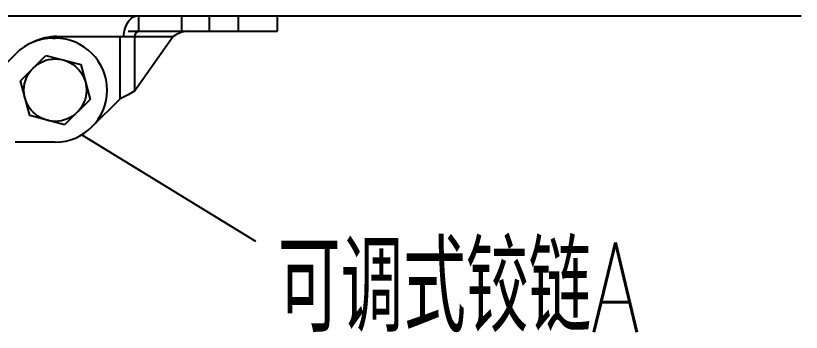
# Model space of a CAD drawing. Extents: x 1382187 to 1725648, y 860327 to 1571294.
# Drawn here: x 1532826 to 1536335, y 1252193 to 1253606 of the extents above; entities that cross this region are included whole.
import ezdxf

# ---------------------------------------------------------------- set-up
doc = ezdxf.new("R2010")
doc.units = 0
doc.header["$LTSCALE"] = 1000
doc.header["$MEASUREMENT"] = 0
doc.layers.add('bz', color=2, linetype='Continuous')
doc.layers.add('W_DIM', color=4, linetype='Continuous')
doc.styles.get("Standard").update_dxf_attribs({"font": 'gbenor.shx', "bigfont": 'gbcbig.shx'})
doc.styles.add('wwp100', font='txt.shx', dxfattribs={"width": 0.7, "height": 400, "bigfont": 'hztxt.shx'})
doc.dimstyles.get("Standard").update_dxf_attribs({"dimtxt": 0.18, "dimasz": 0.18, "dimexe": 0.18, "dimexo": 0.0625, "dimgap": 0.09, "dimtad": 0, "dimtih": 1, "dimtoh": 1, "dimdec": 4, "dimzin": 0, "dimdsep": 46, "dimtxsty": 'Standard', "dimcen": 0.09, "dimadec": 0, "dimazin": 0, "dimtfac": 1, "dimtdec": 4, "dimtofl": 0, "dimtmove": 0, "dimatfit": 3, "dimfxl": 0, "dimtolj": 1, "dimtzin": 0, "dimarcsym": 0})

msp = doc.modelspace()

# ---------------------------------------------------------------- linework, layer by layer
at = {"linetype": 'Continuous'}
for p, q in [((1533375.4, 1253606.4), (1533375.4, 1253536.7)), ((1533375.4, 1253606.4), (1533996, 1253606.4)), ((1533567.4, 1253606.4), (1533567.4, 1253536.7)), ((1533690.6, 1253606.4), (1533690.6, 1253536.7)), ((1533821.8, 1253536.7), (1533821.8, 1253606.4)), ((1533996, 1253536.7), (1533996, 1253606.4)), ((1533010, 1253513.5), (1533530.1, 1253513.5)), ((1533293.2, 1253235.8), (1533293.2, 1253513.5)), ((1533328.9, 1253536.7), (1533375.4, 1253536.7)), ((1533530.1, 1253513.5), (1533359, 1253271.5)), ((1533359, 1253271.5), (1533359, 1253513.5)), ((1533375.4, 1253536.7), (1533996, 1253536.7)), ((1532992.7, 1253506.3), (1533002.8, 1253506.3)), ((1532460.7, 1253070.5), (1532828.4, 1253438.2)), ((1532847.4, 1253315.6), (1532961.2, 1253429.4)), ((1532961.2, 1253429.4), (1533116.7, 1253387.8)), ((1533116.7, 1253387.8), (1533158.3, 1253232.3)), ((1532889, 1253160.1), (1532847.4, 1253315.6)), ((1533158.3, 1253232.3), (1533044.5, 1253118.5)), ((1533293.2, 1253235.8), (1533167.1, 1253109.7)), ((1533044.5, 1253118.5), (1532889, 1253160.1)), ((1533002.8, 1253041.6), (1532824.5, 1253041.6))]:
    msp.add_line(p, q, dxfattribs=at)
msp.add_circle((1533002.8, 1253274), 139.4, dxfattribs=at)
for centre, start, end in [((1533010, 1253281.1), 90, 117.0003), ((1532992.7, 1253274), 90, 135), ((1533002.8, 1253274), 270, 90)]:
    msp.add_arc(centre, 232.3, start, end, dxfattribs=at)
for points, knots in [([(1533309.7, 1253513.5), (1533309.7, 1253525.4), (1533312.8, 1253548.7), (1533326.6, 1253579.1), (1533348, 1253600.7), (1533366.7, 1253606.4), (1533375.4, 1253606.4)], [0, 0, 0, 0, 0.287969, 0.555344, 0.790533, 1, 1, 1, 1]), ([(1533359, 1253513.5), (1533359, 1253519.2), (1533361.1, 1253529.8), (1533370.9, 1253536.7), (1533375.4, 1253536.7)], [0, 0, 0, 0, 0.55976, 1, 1, 1, 1]), ([(1533568.5, 1253532.7), (1533564.8, 1253531.6), (1533551.2, 1253526.9), (1533538.6, 1253519.6), (1533530.1, 1253513.5)], [0, 0, 0, 0, 0.265236, 1, 1, 1, 1]), ([(1533359, 1253271.5), (1533349.3, 1253264.8), (1533327.6, 1253252.6), (1533305.2, 1253241.6), (1533293.2, 1253235.8)], [0, 0, 0, 0, 0.468219, 1, 1, 1, 1])]:
    msp.add_open_spline(points, degree=3, knots=knots, dxfattribs=at)
msp.add_open_spline([(1533596.9, 1253536.7), (1533587.4, 1253536.7), (1533577.7, 1253535.3), (1533568.5, 1253532.7)], degree=3, dxfattribs=at)
at = {"layer": 'bz'}
msp.add_line((1526070.6, 1253606.4), (1536334.9, 1253606.4), dxfattribs=at)

# ---------------------------------------------------------------- texts
at = {"layer": 'W_DIM', "color": 7, "style": 'wwp100', "width": 0.7}
msp.add_text('可调式铰链A', height=400, dxfattribs=at).set_placement((1533997.1, 1252193.7))

# ---------------------------------------------------------------- leaders
msp.add_leader([(1533121.1, 1253074), (1533897.8, 1252600.3)], dimstyle='Standard', override={"dimgap": 20, "dimtad": 0})

doc.saveas('drawing.dxf')
